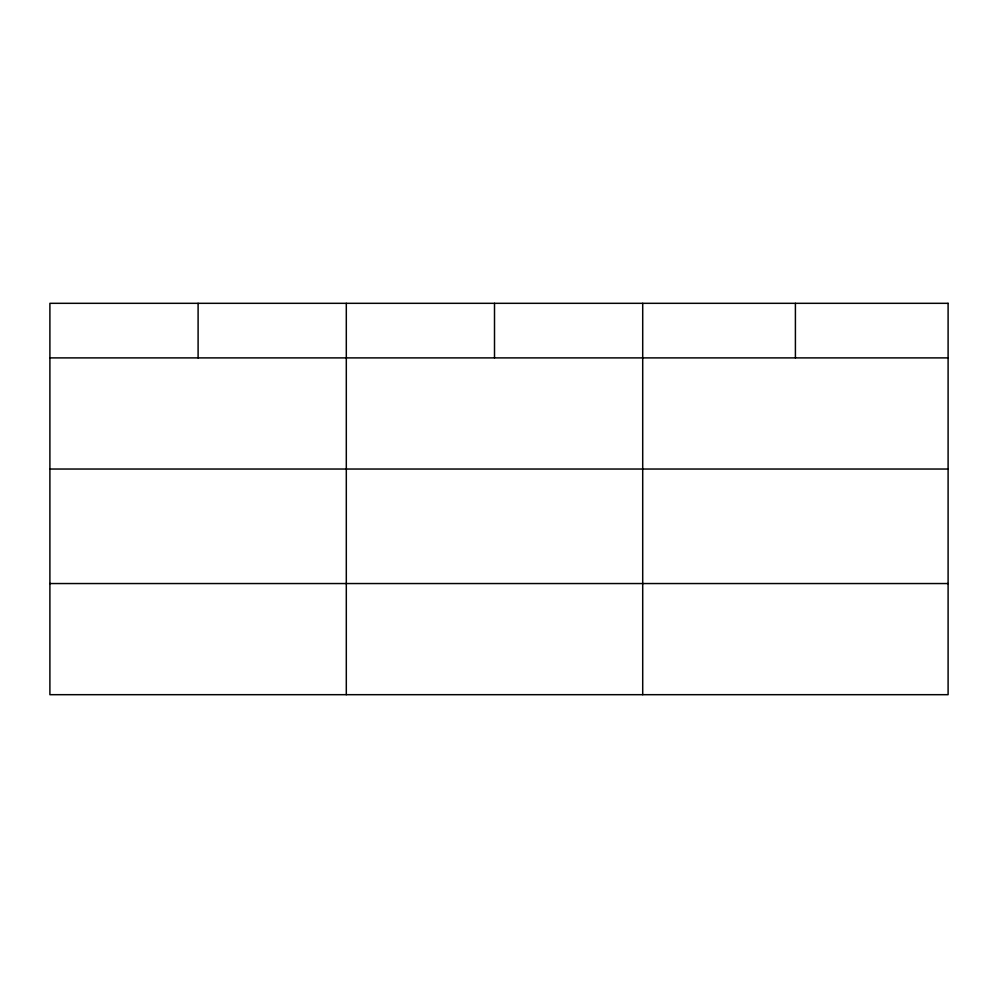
<?xml version="1.0" encoding="UTF-8"?>
<svg xmlns="http://www.w3.org/2000/svg" width="998" height="998" viewBox="0 0 998 998"><rect width="100%" height="100%" fill="white"/><g stroke="black" fill="none" stroke-linecap="round" stroke-linejoin="round"><path stroke-width="1.5" d="M49.9 357.895L948.1 357.895M49.9 469.035L948.1 469.035M49.9 583.543L948.1 583.543M795.406 303.317L795.406 357.895M642.712 303.317L642.712 694.683M494.509 303.317L494.509 357.895M346.306 303.317L346.306 694.683M198.103 303.317L198.103 357.895M948.1 303.317L49.9 303.317L49.9 694.683L948.1 694.683L948.1 303.317"/></g></svg>
